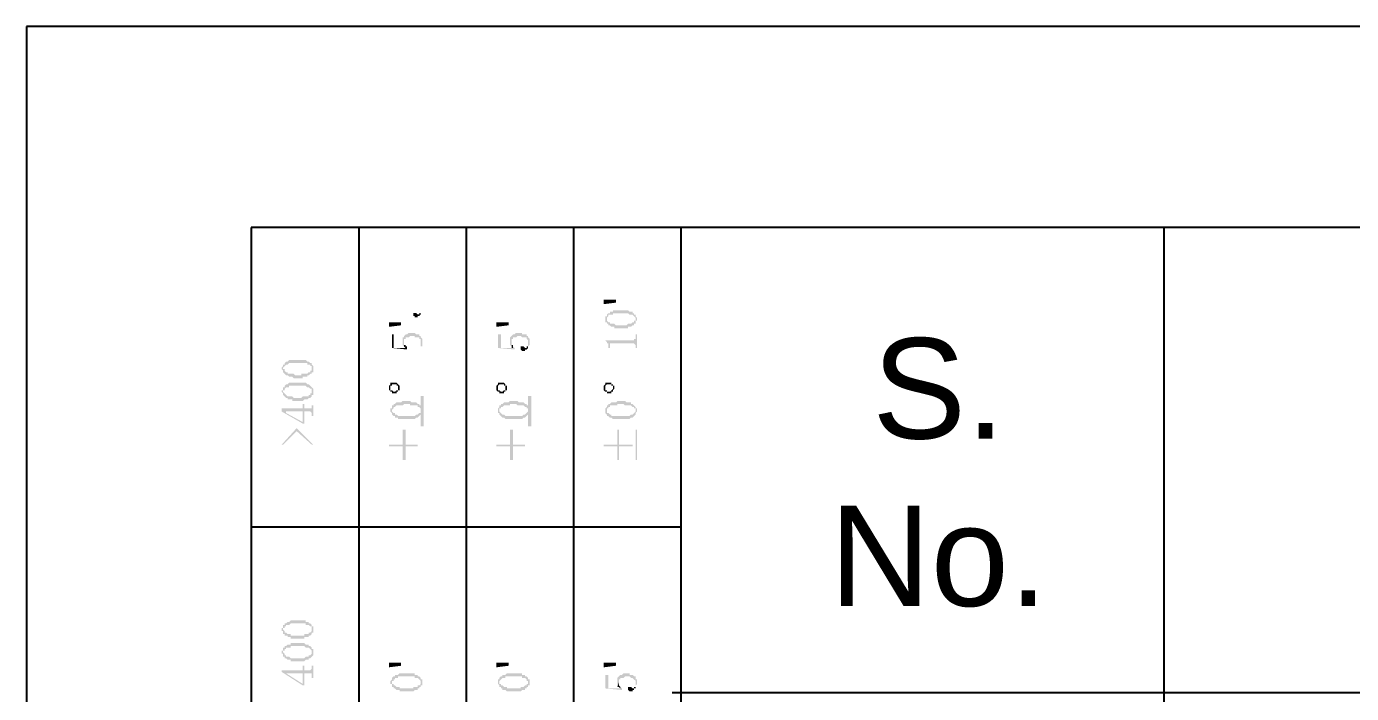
# Model space of a CAD drawing. Header units: millimetres. Extents: x 7018 to 13530, y 4187 to 5692.
# Drawn here: x 7018 to 7057.53, y 4802 to 4821.92 of the extents above; entities that cross this region are included whole.
import ezdxf

# ---------------------------------------------------------------- set-up
doc = ezdxf.new("R2010")
doc.units = ezdxf.units.MM
doc.styles.get("Standard").update_dxf_attribs({"font": 'arial.ttf'})

msp = doc.modelspace()

# ---------------------------------------------------------------- hatches: boundary and pattern name
at = {"transparency": 33554559}
for points in [[(7035.224, 4813.761), (7035.585, 4813.761), (7035.585, 4813.671), (7035.224, 4813.626)], [(7029.537, 4813.32), (7029.537, 4813.275), (7029.582, 4813.275), (7029.582, 4813.23), (7029.673, 4813.23), (7029.673, 4813.275), (7029.718, 4813.275), (7029.763, 4813.32), (7029.763, 4813.501), (7029.763, 4813.411), (7029.763, 4813.365), (7029.718, 4813.365), (7029.718, 4813.32), (7029.673, 4813.32), (7029.627, 4813.365), (7029.537, 4813.365)], [(7035.269, 4813.174), (7035.269, 4813.129), (7035.269, 4813.084), (7035.314, 4813.084), (7035.314, 4813.039), (7035.314, 4813.174), (7035.314, 4813.219), (7035.314, 4813.219), (7035.359, 4813.264), (7035.359, 4813.31), (7035.495, 4813.31), (7035.495, 4813.355), (7035.946, 4813.355), (7035.991, 4813.31), (7036.081, 4813.31), (7036.126, 4813.264), (7036.126, 4813.264), (7036.172, 4813.219), (7036.172, 4813.174), (7036.172, 4813.31), (7036.126, 4813.31), (7036.126, 4813.355), (7036.081, 4813.355), (7036.081, 4813.4), (7035.991, 4813.4), (7035.946, 4813.445), (7035.495, 4813.445), (7035.495, 4813.4), (7035.404, 4813.4), (7035.404, 4813.355), (7035.359, 4813.355), (7035.314, 4813.31), (7035.314, 4813.264), (7035.269, 4813.264), (7035.269, 4813.219), (7035.269, 4813.219)], [(7035.314, 4813.039), (7035.359, 4813.039), (7035.359, 4812.994), (7035.404, 4812.994), (7035.449, 4812.949), (7035.54, 4812.949), (7035.54, 4812.903), (7035.946, 4812.903), (7035.946, 4812.949), (7036.036, 4812.949), (7036.081, 4812.994), (7036.126, 4812.994), (7036.126, 4813.039), (7036.172, 4813.039), (7036.172, 4813.084), (7036.172, 4813.129), (7036.217, 4813.129), (7036.217, 4813.174), (7036.217, 4813.219), (7036.217, 4813.219), (7036.172, 4813.264), (7036.172, 4813.31), (7036.172, 4813.174), (7036.172, 4813.129), (7036.126, 4813.129), (7036.126, 4813.084), (7036.081, 4813.084), (7036.036, 4813.039), (7035.946, 4813.039), (7035.901, 4812.994), (7035.585, 4812.994), (7035.54, 4813.039), (7035.404, 4813.039), (7035.404, 4813.084), (7035.359, 4813.084), (7035.314, 4813.129), (7035.314, 4813.174), (7035.314, 4813.174)], [(7028.815, 4813.084), (7029.176, 4813.084), (7029.176, 4812.994), (7028.815, 4812.949)], [(7032.019, 4813.084), (7032.381, 4813.084), (7032.381, 4812.994), (7032.019, 4812.949)], [(7028.905, 4812.723), (7028.905, 4812.317), (7029.357, 4812.272), (7029.357, 4812.317), (7029.357, 4812.362), (7029.312, 4812.317), (7028.95, 4812.317), (7028.95, 4812.723)], [(7029.221, 4812.542), (7029.221, 4812.452), (7029.221, 4812.407), (7029.221, 4812.407), (7029.266, 4812.362), (7029.266, 4812.497), (7029.266, 4812.588), (7029.312, 4812.588), (7029.312, 4812.633), (7029.402, 4812.633), (7029.447, 4812.678), (7029.582, 4812.678), (7029.582, 4812.633), (7029.718, 4812.633), (7029.718, 4812.588), (7029.763, 4812.588), (7029.763, 4812.542), (7029.763, 4812.497), (7029.763, 4812.362), (7029.808, 4812.362), (7029.808, 4812.407), (7029.808, 4812.497), (7029.808, 4812.542), (7029.808, 4812.588), (7029.763, 4812.633), (7029.763, 4812.678), (7029.718, 4812.678), (7029.718, 4812.723), (7029.627, 4812.723), (7029.582, 4812.768), (7029.402, 4812.768), (7029.357, 4812.723), (7029.312, 4812.723), (7029.266, 4812.678), (7029.266, 4812.633), (7029.221, 4812.633), (7029.221, 4812.588)], [(7029.266, 4812.362), (7029.266, 4812.362), (7029.312, 4812.317), (7029.312, 4812.317), (7029.357, 4812.362), (7029.312, 4812.362), (7029.312, 4812.407), (7029.266, 4812.407), (7029.266, 4812.452), (7029.266, 4812.497)], [(7032.065, 4812.723), (7032.065, 4812.317), (7032.561, 4812.272), (7032.561, 4812.317), (7032.561, 4812.317), (7032.516, 4812.362), (7032.516, 4812.317), (7032.155, 4812.317), (7032.155, 4812.723)], [(7032.426, 4812.542), (7032.426, 4812.452), (7032.426, 4812.407), (7032.426, 4812.407), (7032.471, 4812.362), (7032.471, 4812.497), (7032.471, 4812.588), (7032.516, 4812.588), (7032.516, 4812.633), (7032.606, 4812.633), (7032.651, 4812.678), (7032.742, 4812.678), (7032.787, 4812.633), (7032.922, 4812.633), (7032.922, 4812.588), (7032.922, 4812.588), (7032.967, 4812.542), (7032.967, 4812.497), (7032.967, 4812.362), (7032.967, 4812.362), (7033.012, 4812.407), (7033.012, 4812.497), (7033.012, 4812.542), (7033.012, 4812.588), (7032.967, 4812.633), (7032.967, 4812.678), (7032.922, 4812.678), (7032.922, 4812.723), (7032.787, 4812.723), (7032.787, 4812.768), (7032.606, 4812.768), (7032.561, 4812.723), (7032.516, 4812.723), (7032.471, 4812.678), (7032.471, 4812.678), (7032.426, 4812.633), (7032.426, 4812.588)], [(7032.471, 4812.362), (7032.471, 4812.317), (7032.516, 4812.317), (7032.516, 4812.362), (7032.516, 4812.407), (7032.471, 4812.407), (7032.471, 4812.452), (7032.471, 4812.497)], [(7032.742, 4812.317), (7032.742, 4812.272), (7032.742, 4812.272), (7032.787, 4812.226), (7032.877, 4812.226), (7032.877, 4812.272), (7032.922, 4812.272), (7032.967, 4812.317), (7032.967, 4812.497), (7032.967, 4812.407), (7032.967, 4812.362), (7032.922, 4812.362), (7032.922, 4812.317), (7032.877, 4812.317), (7032.832, 4812.362), (7032.742, 4812.362)], [(7035.269, 4812.542), (7035.269, 4812.542), (7035.314, 4812.497), (7035.314, 4812.452), (7035.359, 4812.452), (7035.359, 4812.407), (7035.359, 4812.317), (7035.404, 4812.317), (7035.404, 4812.407), (7035.404, 4812.452), (7036.126, 4812.452), (7036.172, 4812.407), (7036.172, 4812.317), (7036.217, 4812.317), (7036.217, 4812.723), (7036.172, 4812.723), (7036.172, 4812.633), (7036.172, 4812.588), (7036.126, 4812.588), (7036.126, 4812.542), (7036.081, 4812.542)], [(7025.611, 4811.685), (7025.611, 4811.685), (7025.656, 4811.64), (7025.656, 4811.595), (7025.656, 4811.73), (7025.656, 4811.73), (7025.701, 4811.775), (7025.701, 4811.775), (7025.746, 4811.82), (7025.791, 4811.82), (7025.836, 4811.865), (7026.378, 4811.865), (7026.378, 4811.82), (7026.468, 4811.82), (7026.468, 4811.775), (7026.513, 4811.775), (7026.513, 4811.73), (7026.513, 4811.685), (7026.513, 4811.865), (7026.468, 4811.865), (7026.423, 4811.911), (7026.378, 4811.911), (7026.333, 4811.956), (7025.836, 4811.956), (7025.791, 4811.911), (7025.746, 4811.911), (7025.701, 4811.865), (7025.701, 4811.82), (7025.656, 4811.82), (7025.656, 4811.775), (7025.656, 4811.775), (7025.611, 4811.73)], [(7025.656, 4811.595), (7025.701, 4811.549), (7025.701, 4811.549), (7025.746, 4811.504), (7025.791, 4811.504), (7025.836, 4811.459), (7025.927, 4811.459), (7025.972, 4811.414), (7026.243, 4811.414), (7026.243, 4811.459), (7026.378, 4811.459), (7026.378, 4811.504), (7026.423, 4811.504), (7026.468, 4811.549), (7026.513, 4811.549), (7026.513, 4811.595), (7026.558, 4811.595), (7026.558, 4811.64), (7026.558, 4811.685), (7026.558, 4811.73), (7026.558, 4811.775), (7026.558, 4811.775), (7026.513, 4811.82), (7026.513, 4811.685), (7026.513, 4811.64), (7026.468, 4811.64), (7026.468, 4811.595), (7026.423, 4811.595), (7026.378, 4811.549), (7026.197, 4811.549), (7026.197, 4811.504), (7026.017, 4811.504), (7025.972, 4811.549), (7025.791, 4811.549), (7025.791, 4811.595), (7025.746, 4811.595), (7025.701, 4811.64), (7025.701, 4811.685), (7025.656, 4811.685)], [(7025.611, 4811.008), (7025.611, 4811.008), (7025.656, 4810.963), (7025.656, 4810.918), (7025.656, 4811.008), (7025.656, 4811.053), (7025.701, 4811.053), (7025.701, 4811.098), (7025.701, 4811.098), (7025.746, 4811.143), (7025.836, 4811.143), (7025.836, 4811.188), (7026.333, 4811.188), (7026.378, 4811.143), (7026.423, 4811.143), (7026.468, 4811.098), (7026.513, 4811.098), (7026.513, 4811.053), (7026.513, 4811.008), (7026.513, 4811.143), (7026.513, 4811.143), (7026.468, 4811.188), (7026.468, 4811.188), (7026.423, 4811.234), (7026.378, 4811.234), (7026.333, 4811.279), (7025.836, 4811.279), (7025.791, 4811.234), (7025.746, 4811.234), (7025.701, 4811.188), (7025.701, 4811.143), (7025.656, 4811.143), (7025.656, 4811.098), (7025.656, 4811.053), (7025.611, 4811.053)], [(7028.815, 4811.143), (7028.815, 4811.098), (7028.815, 4811.053), (7028.86, 4811.053), (7028.86, 4811.008), (7028.86, 4811.143), (7028.86, 4811.188), (7028.905, 4811.188), (7028.905, 4811.234), (7029.041, 4811.234), (7029.041, 4811.188), (7029.086, 4811.188), (7029.086, 4811.008), (7029.086, 4811.053), (7029.131, 4811.053), (7029.131, 4811.098), (7029.131, 4811.143), (7029.131, 4811.188), (7029.131, 4811.188), (7029.086, 4811.234), (7029.086, 4811.234), (7029.041, 4811.279), (7028.86, 4811.279), (7028.86, 4811.234), (7028.86, 4811.234), (7028.815, 4811.188), (7028.815, 4811.188)], [(7032.019, 4811.143), (7032.019, 4811.098), (7032.019, 4811.053), (7032.019, 4811.053), (7032.065, 4811.008), (7032.065, 4811.143), (7032.065, 4811.188), (7032.065, 4811.188), (7032.11, 4811.234), (7032.245, 4811.234), (7032.245, 4811.188), (7032.29, 4811.188), (7032.29, 4811.008), (7032.29, 4811.053), (7032.335, 4811.053), (7032.335, 4811.098), (7032.335, 4811.143), (7032.335, 4811.188), (7032.29, 4811.188), (7032.29, 4811.234), (7032.29, 4811.234), (7032.245, 4811.279), (7032.065, 4811.279), (7032.065, 4811.234), (7032.065, 4811.234), (7032.019, 4811.188), (7032.019, 4811.188)], [(7035.224, 4811.143), (7035.224, 4811.098), (7035.224, 4811.053), (7035.224, 4811.053), (7035.269, 4811.008), (7035.269, 4811.143), (7035.269, 4811.188), (7035.269, 4811.188), (7035.314, 4811.234), (7035.449, 4811.234), (7035.449, 4811.188), (7035.495, 4811.188), (7035.495, 4811.008), (7035.495, 4811.053), (7035.495, 4811.053), (7035.54, 4811.098), (7035.54, 4811.143), (7035.54, 4811.188), (7035.495, 4811.188), (7035.495, 4811.234), (7035.449, 4811.234), (7035.449, 4811.279), (7035.269, 4811.279), (7035.269, 4811.234), (7035.269, 4811.234), (7035.224, 4811.188), (7035.224, 4811.188)], [(7025.656, 4810.918), (7025.701, 4810.872), (7025.701, 4810.872), (7025.746, 4810.827), (7025.791, 4810.827), (7025.791, 4810.782), (7025.927, 4810.782), (7025.927, 4810.737), (7026.243, 4810.737), (7026.288, 4810.782), (7026.378, 4810.782), (7026.423, 4810.827), (7026.468, 4810.827), (7026.513, 4810.872), (7026.513, 4810.918), (7026.558, 4810.918), (7026.558, 4810.963), (7026.558, 4811.008), (7026.558, 4811.053), (7026.558, 4811.098), (7026.558, 4811.098), (7026.513, 4811.143), (7026.513, 4811.008), (7026.513, 4810.963), (7026.468, 4810.963), (7026.468, 4810.918), (7026.423, 4810.918), (7026.423, 4810.872), (7026.243, 4810.872), (7026.197, 4810.827), (7025.972, 4810.827), (7025.927, 4810.872), (7025.791, 4810.872), (7025.746, 4810.918), (7025.746, 4810.918), (7025.701, 4810.963), (7025.701, 4810.963), (7025.656, 4811.008), (7025.656, 4811.008)], [(7028.86, 4811.008), (7028.905, 4811.008), (7028.905, 4810.963), (7029.041, 4810.963), (7029.041, 4811.008), (7029.086, 4811.008), (7029.086, 4811.143), (7029.086, 4811.098), (7029.086, 4811.053), (7029.041, 4811.053), (7028.996, 4811.008), (7028.95, 4811.008), (7028.905, 4811.053), (7028.86, 4811.053), (7028.86, 4811.143), (7028.86, 4811.143)], [(7029.853, 4809.98), (7029.853, 4810.883), (7029.763, 4810.883), (7029.763, 4809.98)], [(7032.065, 4811.008), (7032.11, 4811.008), (7032.11, 4810.963), (7032.245, 4810.963), (7032.245, 4811.008), (7032.29, 4811.008), (7032.29, 4811.143), (7032.29, 4811.098), (7032.29, 4811.053), (7032.245, 4811.053), (7032.2, 4811.008), (7032.155, 4811.008), (7032.11, 4811.053), (7032.065, 4811.053), (7032.065, 4811.143), (7032.065, 4811.143)], [(7033.057, 4809.98), (7033.057, 4810.883), (7032.967, 4810.883), (7032.967, 4809.98)], [(7035.269, 4811.008), (7035.314, 4811.008), (7035.314, 4810.963), (7035.449, 4810.963), (7035.449, 4811.008), (7035.495, 4811.008), (7035.495, 4811.143), (7035.495, 4811.098), (7035.495, 4811.098), (7035.449, 4811.053), (7035.449, 4811.053), (7035.404, 4811.008), (7035.314, 4811.008), (7035.314, 4811.053), (7035.269, 4811.053), (7035.269, 4811.143), (7035.269, 4811.143)], [(7025.611, 4810.511), (7025.611, 4810.421), (7026.243, 4810.06), (7026.288, 4810.06), (7026.288, 4810.421), (7026.468, 4810.421), (7026.513, 4810.376), (7026.513, 4810.286), (7026.558, 4810.286), (7026.558, 4810.602), (7026.513, 4810.602), (7026.513, 4810.557), (7026.513, 4810.511), (7026.288, 4810.511), (7026.288, 4810.647), (7026.243, 4810.647), (7026.243, 4810.105), (7025.746, 4810.376), (7025.746, 4810.421)], [(7025.611, 4810.511), (7025.746, 4810.421), (7026.243, 4810.421), (7026.243, 4810.105), (7026.243, 4810.511)], [(7028.86, 4810.466), (7028.86, 4810.421), (7028.86, 4810.421), (7028.905, 4810.376), (7028.905, 4810.331), (7028.905, 4810.466), (7028.905, 4810.466), (7028.95, 4810.511), (7028.95, 4810.557), (7028.996, 4810.557), (7029.041, 4810.602), (7029.221, 4810.602), (7029.266, 4810.647), (7029.447, 4810.647), (7029.447, 4810.602), (7029.673, 4810.602), (7029.673, 4810.557), (7029.718, 4810.557), (7029.763, 4810.511), (7029.763, 4810.466), (7029.763, 4810.602), (7029.718, 4810.602), (7029.718, 4810.647), (7029.673, 4810.647), (7029.627, 4810.692), (7029.492, 4810.692), (7029.447, 4810.737), (7029.221, 4810.737), (7029.176, 4810.692), (7029.041, 4810.692), (7028.996, 4810.647), (7028.95, 4810.647), (7028.95, 4810.602), (7028.905, 4810.602), (7028.905, 4810.557), (7028.905, 4810.511), (7028.86, 4810.511)], [(7028.905, 4810.331), (7028.95, 4810.286), (7028.996, 4810.286), (7028.996, 4810.241), (7029.086, 4810.241), (7029.086, 4810.195), (7029.582, 4810.195), (7029.627, 4810.241), (7029.673, 4810.241), (7029.718, 4810.286), (7029.718, 4810.286), (7029.763, 4810.331), (7029.763, 4810.376), (7029.808, 4810.376), (7029.808, 4810.421), (7029.808, 4810.466), (7029.808, 4810.511), (7029.808, 4810.511), (7029.763, 4810.557), (7029.763, 4810.421), (7029.763, 4810.376), (7029.718, 4810.376), (7029.673, 4810.331), (7029.627, 4810.331), (7029.582, 4810.286), (7029.086, 4810.286), (7029.041, 4810.331), (7028.996, 4810.331), (7028.996, 4810.376), (7028.95, 4810.376), (7028.905, 4810.421), (7028.905, 4810.466)], [(7032.065, 4810.466), (7032.065, 4810.421), (7032.065, 4810.376), (7032.11, 4810.376), (7032.11, 4810.331), (7032.11, 4810.466), (7032.11, 4810.511), (7032.155, 4810.511), (7032.155, 4810.557), (7032.2, 4810.557), (7032.245, 4810.602), (7032.426, 4810.602), (7032.426, 4810.647), (7032.606, 4810.647), (7032.651, 4810.602), (7032.832, 4810.602), (7032.877, 4810.557), (7032.922, 4810.557), (7032.922, 4810.511), (7032.967, 4810.511), (7032.967, 4810.466), (7032.967, 4810.602), (7032.922, 4810.602), (7032.922, 4810.647), (7032.877, 4810.647), (7032.832, 4810.692), (7032.696, 4810.692), (7032.651, 4810.737), (7032.426, 4810.737), (7032.381, 4810.692), (7032.245, 4810.692), (7032.2, 4810.647), (7032.155, 4810.647), (7032.155, 4810.602), (7032.11, 4810.602), (7032.11, 4810.557), (7032.11, 4810.557), (7032.065, 4810.511)], [(7032.11, 4810.331), (7032.155, 4810.286), (7032.155, 4810.286), (7032.2, 4810.241), (7032.245, 4810.241), (7032.29, 4810.195), (7032.787, 4810.195), (7032.832, 4810.241), (7032.877, 4810.241), (7032.922, 4810.286), (7032.922, 4810.286), (7032.967, 4810.331), (7032.967, 4810.376), (7033.012, 4810.376), (7033.012, 4810.421), (7033.012, 4810.466), (7033.012, 4810.511), (7033.012, 4810.511), (7032.967, 4810.557), (7032.967, 4810.421), (7032.967, 4810.421), (7032.922, 4810.376), (7032.922, 4810.376), (7032.877, 4810.331), (7032.832, 4810.331), (7032.787, 4810.286), (7032.29, 4810.286), (7032.245, 4810.331), (7032.2, 4810.331), (7032.155, 4810.376), (7032.155, 4810.376), (7032.11, 4810.421), (7032.11, 4810.466)], [(7035.269, 4810.466), (7035.269, 4810.421), (7035.269, 4810.376), (7035.269, 4810.376), (7035.314, 4810.331), (7035.314, 4810.466), (7035.314, 4810.511), (7035.359, 4810.511), (7035.359, 4810.557), (7035.404, 4810.557), (7035.404, 4810.602), (7035.63, 4810.602), (7035.63, 4810.647), (7035.811, 4810.647), (7035.856, 4810.602), (7036.036, 4810.602), (7036.081, 4810.557), (7036.126, 4810.557), (7036.126, 4810.511), (7036.172, 4810.511), (7036.172, 4810.466), (7036.172, 4810.557), (7036.126, 4810.602), (7036.126, 4810.602), (7036.081, 4810.647), (7036.036, 4810.647), (7036.036, 4810.692), (7035.901, 4810.692), (7035.856, 4810.737), (7035.63, 4810.737), (7035.585, 4810.692), (7035.449, 4810.692), (7035.404, 4810.647), (7035.359, 4810.647), (7035.359, 4810.602), (7035.314, 4810.602), (7035.314, 4810.557), (7035.314, 4810.557), (7035.269, 4810.511)], [(7035.314, 4810.331), (7035.314, 4810.286), (7035.359, 4810.286), (7035.404, 4810.241), (7035.449, 4810.241), (7035.495, 4810.195), (7035.991, 4810.195), (7036.036, 4810.241), (7036.081, 4810.241), (7036.126, 4810.286), (7036.126, 4810.286), (7036.172, 4810.331), (7036.172, 4810.376), (7036.172, 4810.376), (7036.217, 4810.421), (7036.217, 4810.466), (7036.217, 4810.511), (7036.172, 4810.511), (7036.172, 4810.557), (7036.172, 4810.421), (7036.172, 4810.421), (7036.126, 4810.376), (7036.126, 4810.376), (7036.081, 4810.331), (7036.036, 4810.331), (7035.991, 4810.286), (7035.449, 4810.286), (7035.449, 4810.331), (7035.404, 4810.331), (7035.359, 4810.376), (7035.314, 4810.376), (7035.314, 4810.421), (7035.314, 4810.466)], [(7025.611, 4809.428), (7025.656, 4809.428), (7026.062, 4809.834), (7026.513, 4809.428), (7026.558, 4809.428), (7026.062, 4809.925)], [(7028.815, 4809.428), (7028.815, 4809.383), (7029.221, 4809.383), (7029.221, 4808.977), (7029.312, 4808.977), (7029.312, 4809.383), (7029.673, 4809.383), (7029.673, 4809.428), (7029.312, 4809.428), (7029.312, 4809.88), (7029.221, 4809.88), (7029.221, 4809.428)], [(7032.019, 4809.428), (7032.019, 4809.383), (7032.426, 4809.383), (7032.426, 4808.977), (7032.516, 4808.977), (7032.516, 4809.383), (7032.877, 4809.383), (7032.877, 4809.428), (7032.516, 4809.428), (7032.516, 4809.88), (7032.426, 4809.88), (7032.426, 4809.428)], [(7035.224, 4809.428), (7035.224, 4809.383), (7035.63, 4809.383), (7035.63, 4808.977), (7035.675, 4808.977), (7035.675, 4809.383), (7036.081, 4809.383), (7036.081, 4809.428), (7035.675, 4809.428), (7035.675, 4809.88), (7035.63, 4809.88), (7035.63, 4809.428)], [(7036.217, 4808.977), (7036.217, 4809.88), (7036.172, 4809.88), (7036.172, 4808.977)], [(7025.611, 4803.911), (7025.611, 4803.866), (7025.656, 4803.866), (7025.656, 4803.82), (7025.656, 4803.775), (7025.656, 4803.911), (7025.656, 4803.956), (7025.701, 4803.956), (7025.701, 4804.001), (7025.746, 4804.001), (7025.746, 4804.046), (7025.836, 4804.046), (7025.881, 4804.091), (7026.333, 4804.091), (7026.333, 4804.046), (7026.423, 4804.046), (7026.468, 4804.001), (7026.513, 4804.001), (7026.513, 4803.956), (7026.513, 4803.911), (7026.513, 4804.046), (7026.513, 4804.046), (7026.468, 4804.091), (7026.423, 4804.091), (7026.423, 4804.136), (7026.333, 4804.136), (7026.333, 4804.182), (7025.881, 4804.182), (7025.836, 4804.136), (7025.791, 4804.136), (7025.746, 4804.091), (7025.701, 4804.091), (7025.701, 4804.046), (7025.656, 4804.046), (7025.656, 4804.001), (7025.656, 4803.956), (7025.611, 4803.956)], [(7025.656, 4803.775), (7025.701, 4803.775), (7025.701, 4803.73), (7025.791, 4803.73), (7025.791, 4803.685), (7025.881, 4803.685), (7025.881, 4803.64), (7026.288, 4803.64), (7026.288, 4803.685), (7026.423, 4803.685), (7026.423, 4803.73), (7026.468, 4803.73), (7026.513, 4803.775), (7026.513, 4803.82), (7026.558, 4803.82), (7026.558, 4803.866), (7026.558, 4803.911), (7026.558, 4803.956), (7026.558, 4804.001), (7026.513, 4804.001), (7026.513, 4804.046), (7026.513, 4803.911), (7026.513, 4803.866), (7026.513, 4803.866), (7026.468, 4803.82), (7026.423, 4803.82), (7026.423, 4803.775), (7026.288, 4803.775), (7026.288, 4803.73), (7025.881, 4803.73), (7025.881, 4803.775), (7025.791, 4803.775), (7025.746, 4803.82), (7025.701, 4803.82), (7025.701, 4803.866), (7025.701, 4803.866), (7025.656, 4803.911), (7025.656, 4803.911)], [(7025.611, 4803.234), (7025.611, 4803.189), (7025.656, 4803.189), (7025.656, 4803.143), (7025.656, 4803.098), (7025.656, 4803.234), (7025.656, 4803.279), (7025.701, 4803.279), (7025.701, 4803.324), (7025.746, 4803.324), (7025.746, 4803.369), (7025.881, 4803.369), (7025.881, 4803.414), (7026.288, 4803.414), (7026.333, 4803.369), (7026.423, 4803.369), (7026.468, 4803.324), (7026.468, 4803.324), (7026.513, 4803.279), (7026.513, 4803.234), (7026.513, 4803.369), (7026.513, 4803.369), (7026.468, 4803.414), (7026.423, 4803.414), (7026.423, 4803.459), (7026.333, 4803.459), (7026.288, 4803.505), (7025.881, 4803.505), (7025.881, 4803.459), (7025.791, 4803.459), (7025.746, 4803.414), (7025.701, 4803.414), (7025.701, 4803.369), (7025.656, 4803.369), (7025.656, 4803.324), (7025.656, 4803.279), (7025.611, 4803.279)], [(7025.656, 4803.098), (7025.701, 4803.098), (7025.701, 4803.053), (7025.746, 4803.053), (7025.791, 4803.008), (7025.881, 4803.008), (7025.881, 4802.963), (7026.288, 4802.963), (7026.333, 4803.008), (7026.423, 4803.008), (7026.423, 4803.053), (7026.468, 4803.053), (7026.513, 4803.098), (7026.513, 4803.098), (7026.558, 4803.143), (7026.558, 4803.189), (7026.558, 4803.234), (7026.558, 4803.279), (7026.558, 4803.324), (7026.513, 4803.324), (7026.513, 4803.369), (7026.513, 4803.234), (7026.513, 4803.189), (7026.513, 4803.189), (7026.468, 4803.143), (7026.423, 4803.143), (7026.423, 4803.098), (7026.333, 4803.098), (7026.288, 4803.053), (7025.881, 4803.053), (7025.836, 4803.098), (7025.746, 4803.098), (7025.746, 4803.143), (7025.701, 4803.143), (7025.701, 4803.189), (7025.701, 4803.189), (7025.656, 4803.234), (7025.656, 4803.234)], [(7025.611, 4802.692), (7025.611, 4802.647), (7026.243, 4802.241), (7026.288, 4802.241), (7026.288, 4802.602), (7026.513, 4802.602), (7026.513, 4802.557), (7026.513, 4802.466), (7026.558, 4802.466), (7026.558, 4802.828), (7026.513, 4802.828), (7026.513, 4802.782), (7026.513, 4802.737), (7026.513, 4802.737), (7026.468, 4802.692), (7026.288, 4802.692), (7026.288, 4802.828), (7026.243, 4802.828), (7026.243, 4802.286), (7025.746, 4802.602), (7025.746, 4802.602)], [(7025.611, 4802.692), (7025.746, 4802.602), (7026.243, 4802.602), (7026.243, 4802.286), (7026.243, 4802.692)], [(7028.815, 4802.918), (7029.176, 4802.918), (7029.176, 4802.828), (7028.815, 4802.782)], [(7028.86, 4802.331), (7028.86, 4802.286), (7028.905, 4802.286), (7028.905, 4802.241), (7028.905, 4802.196), (7028.905, 4802.331), (7028.905, 4802.376), (7028.95, 4802.376), (7028.95, 4802.421), (7028.996, 4802.421), (7028.996, 4802.466), (7029.086, 4802.466), (7029.086, 4802.512), (7029.582, 4802.512), (7029.582, 4802.466), (7029.673, 4802.466), (7029.718, 4802.421), (7029.718, 4802.421), (7029.763, 4802.376), (7029.763, 4802.331), (7029.763, 4802.466), (7029.763, 4802.466), (7029.718, 4802.512), (7029.673, 4802.512), (7029.673, 4802.557), (7029.582, 4802.557), (7029.582, 4802.602), (7029.131, 4802.602), (7029.086, 4802.557), (7028.996, 4802.557), (7028.996, 4802.512), (7028.95, 4802.512), (7028.905, 4802.466), (7028.905, 4802.421), (7028.905, 4802.421), (7028.86, 4802.376), (7028.86, 4802.376)], [(7032.019, 4802.918), (7032.381, 4802.918), (7032.381, 4802.828), (7032.019, 4802.782)], [(7032.065, 4802.331), (7032.065, 4802.286), (7032.065, 4802.286), (7032.11, 4802.241), (7032.11, 4802.196), (7032.11, 4802.331), (7032.11, 4802.376), (7032.11, 4802.376), (7032.155, 4802.421), (7032.155, 4802.421), (7032.2, 4802.466), (7032.29, 4802.466), (7032.29, 4802.512), (7032.787, 4802.512), (7032.787, 4802.466), (7032.877, 4802.466), (7032.922, 4802.421), (7032.922, 4802.376), (7032.967, 4802.376), (7032.967, 4802.331), (7032.967, 4802.466), (7032.967, 4802.466), (7032.922, 4802.512), (7032.877, 4802.512), (7032.877, 4802.557), (7032.787, 4802.557), (7032.787, 4802.602), (7032.335, 4802.602), (7032.29, 4802.557), (7032.2, 4802.557), (7032.2, 4802.512), (7032.155, 4802.512), (7032.11, 4802.466), (7032.11, 4802.421), (7032.065, 4802.421), (7032.065, 4802.376), (7032.065, 4802.376)], [(7035.224, 4802.918), (7035.585, 4802.918), (7035.585, 4802.828), (7035.224, 4802.782)], [(7035.63, 4802.376), (7035.63, 4802.331), (7035.63, 4802.241), (7035.63, 4802.196), (7035.675, 4802.331), (7035.675, 4802.421), (7035.72, 4802.421), (7035.72, 4802.466), (7035.811, 4802.466), (7035.856, 4802.512), (7035.991, 4802.512), (7036.036, 4802.466), (7036.081, 4802.466), (7036.126, 4802.421), (7036.126, 4802.421), (7036.172, 4802.376), (7036.172, 4802.331), (7036.172, 4802.196), (7036.172, 4802.241), (7036.217, 4802.286), (7036.217, 4802.331), (7036.217, 4802.421), (7036.172, 4802.421), (7036.172, 4802.466), (7036.172, 4802.512), (7036.126, 4802.512), (7036.081, 4802.557), (7035.991, 4802.557), (7035.991, 4802.602), (7035.811, 4802.602), (7035.765, 4802.557), (7035.72, 4802.557), (7035.675, 4802.512), (7035.675, 4802.512), (7035.63, 4802.466), (7035.63, 4802.421)], [(7028.905, 4802.196), (7028.95, 4802.196), (7028.95, 4802.151), (7028.996, 4802.151), (7029.041, 4802.105), (7029.131, 4802.105), (7029.131, 4802.06), (7029.537, 4802.06), (7029.582, 4802.105), (7029.673, 4802.105), (7029.673, 4802.151), (7029.718, 4802.151), (7029.718, 4802.196), (7029.763, 4802.196), (7029.763, 4802.241), (7029.808, 4802.241), (7029.808, 4802.331), (7029.808, 4802.376), (7029.808, 4802.421), (7029.763, 4802.421), (7029.763, 4802.466), (7029.763, 4802.331), (7029.763, 4802.286), (7029.763, 4802.286), (7029.718, 4802.241), (7029.673, 4802.241), (7029.673, 4802.196), (7029.537, 4802.196), (7029.537, 4802.151), (7029.131, 4802.151), (7029.131, 4802.196), (7029.041, 4802.196), (7028.996, 4802.241), (7028.95, 4802.241), (7028.95, 4802.286), (7028.905, 4802.286), (7028.905, 4802.331), (7028.905, 4802.331)], [(7032.11, 4802.196), (7032.155, 4802.196), (7032.155, 4802.151), (7032.2, 4802.151), (7032.2, 4802.105), (7032.29, 4802.105), (7032.335, 4802.06), (7032.742, 4802.06), (7032.787, 4802.105), (7032.877, 4802.105), (7032.877, 4802.151), (7032.922, 4802.151), (7032.922, 4802.196), (7032.967, 4802.196), (7032.967, 4802.241), (7033.012, 4802.241), (7033.012, 4802.331), (7033.012, 4802.376), (7033.012, 4802.421), (7032.967, 4802.421), (7032.967, 4802.466), (7032.967, 4802.331), (7032.967, 4802.286), (7032.922, 4802.286), (7032.922, 4802.241), (7032.877, 4802.241), (7032.832, 4802.196), (7032.742, 4802.196), (7032.742, 4802.151), (7032.335, 4802.151), (7032.335, 4802.196), (7032.245, 4802.196), (7032.2, 4802.241), (7032.155, 4802.241), (7032.155, 4802.286), (7032.11, 4802.286), (7032.11, 4802.331), (7032.11, 4802.331)], [(7035.269, 4802.557), (7035.269, 4802.151), (7035.765, 4802.105), (7035.765, 4802.151), (7035.765, 4802.151), (7035.72, 4802.196), (7035.72, 4802.151), (7035.359, 4802.151), (7035.359, 4802.557)], [(7035.63, 4802.196), (7035.675, 4802.196), (7035.72, 4802.151), (7035.72, 4802.196), (7035.72, 4802.196), (7035.675, 4802.241), (7035.675, 4802.286), (7035.675, 4802.331)], [(7035.946, 4802.151), (7035.946, 4802.105), (7035.946, 4802.105), (7035.991, 4802.06), (7036.081, 4802.06), (7036.081, 4802.105), (7036.126, 4802.105), (7036.126, 4802.151), (7036.172, 4802.151), (7036.172, 4802.331), (7036.172, 4802.286), (7036.172, 4802.196), (7036.126, 4802.196), (7036.126, 4802.151), (7036.081, 4802.151), (7036.036, 4802.196), (7035.946, 4802.196)]]:
    msp.add_hatch(color=256, dxfattribs=at).paths.add_polyline_path(points)

# ---------------------------------------------------------------- linework, layer by layer
for p, q in [((7433.963, 4815.918), (7024.708, 4815.918)), ((7024.708, 4815.918), (7024.708, 4529.177)), ((7051.932, 4815.918), (7051.932, 4559.957)), ((7037.265, 4802.029), (7433.703, 4802.029))]:
    msp.add_line(p, q)
msp.add_lwpolyline([(7438.001, 4524.918), (7438.001, 4821.918), (7018.001, 4821.918), (7018.001, 4524.918)], close=True)
for points in [[(7027.912, 4815.918), (7027.912, 4742.004)], [(7031.117, 4815.918), (7031.117, 4742.004)], [(7034.321, 4815.918), (7034.321, 4742.004)], [(7037.526, 4815.918), (7037.526, 4529.177)], [(7024.708, 4806.98), (7037.526, 4806.98)]]:
    msp.add_lwpolyline(points)

# ---------------------------------------------------------------- texts
at = {"insert": (7045.213, 4808.591), "char_height": 2.9997, "width": 34.34827, "attachment_point": 5}
msp.add_mtext('S. \\PNo.', dxfattribs=at)

doc.saveas('drawing.dxf')
